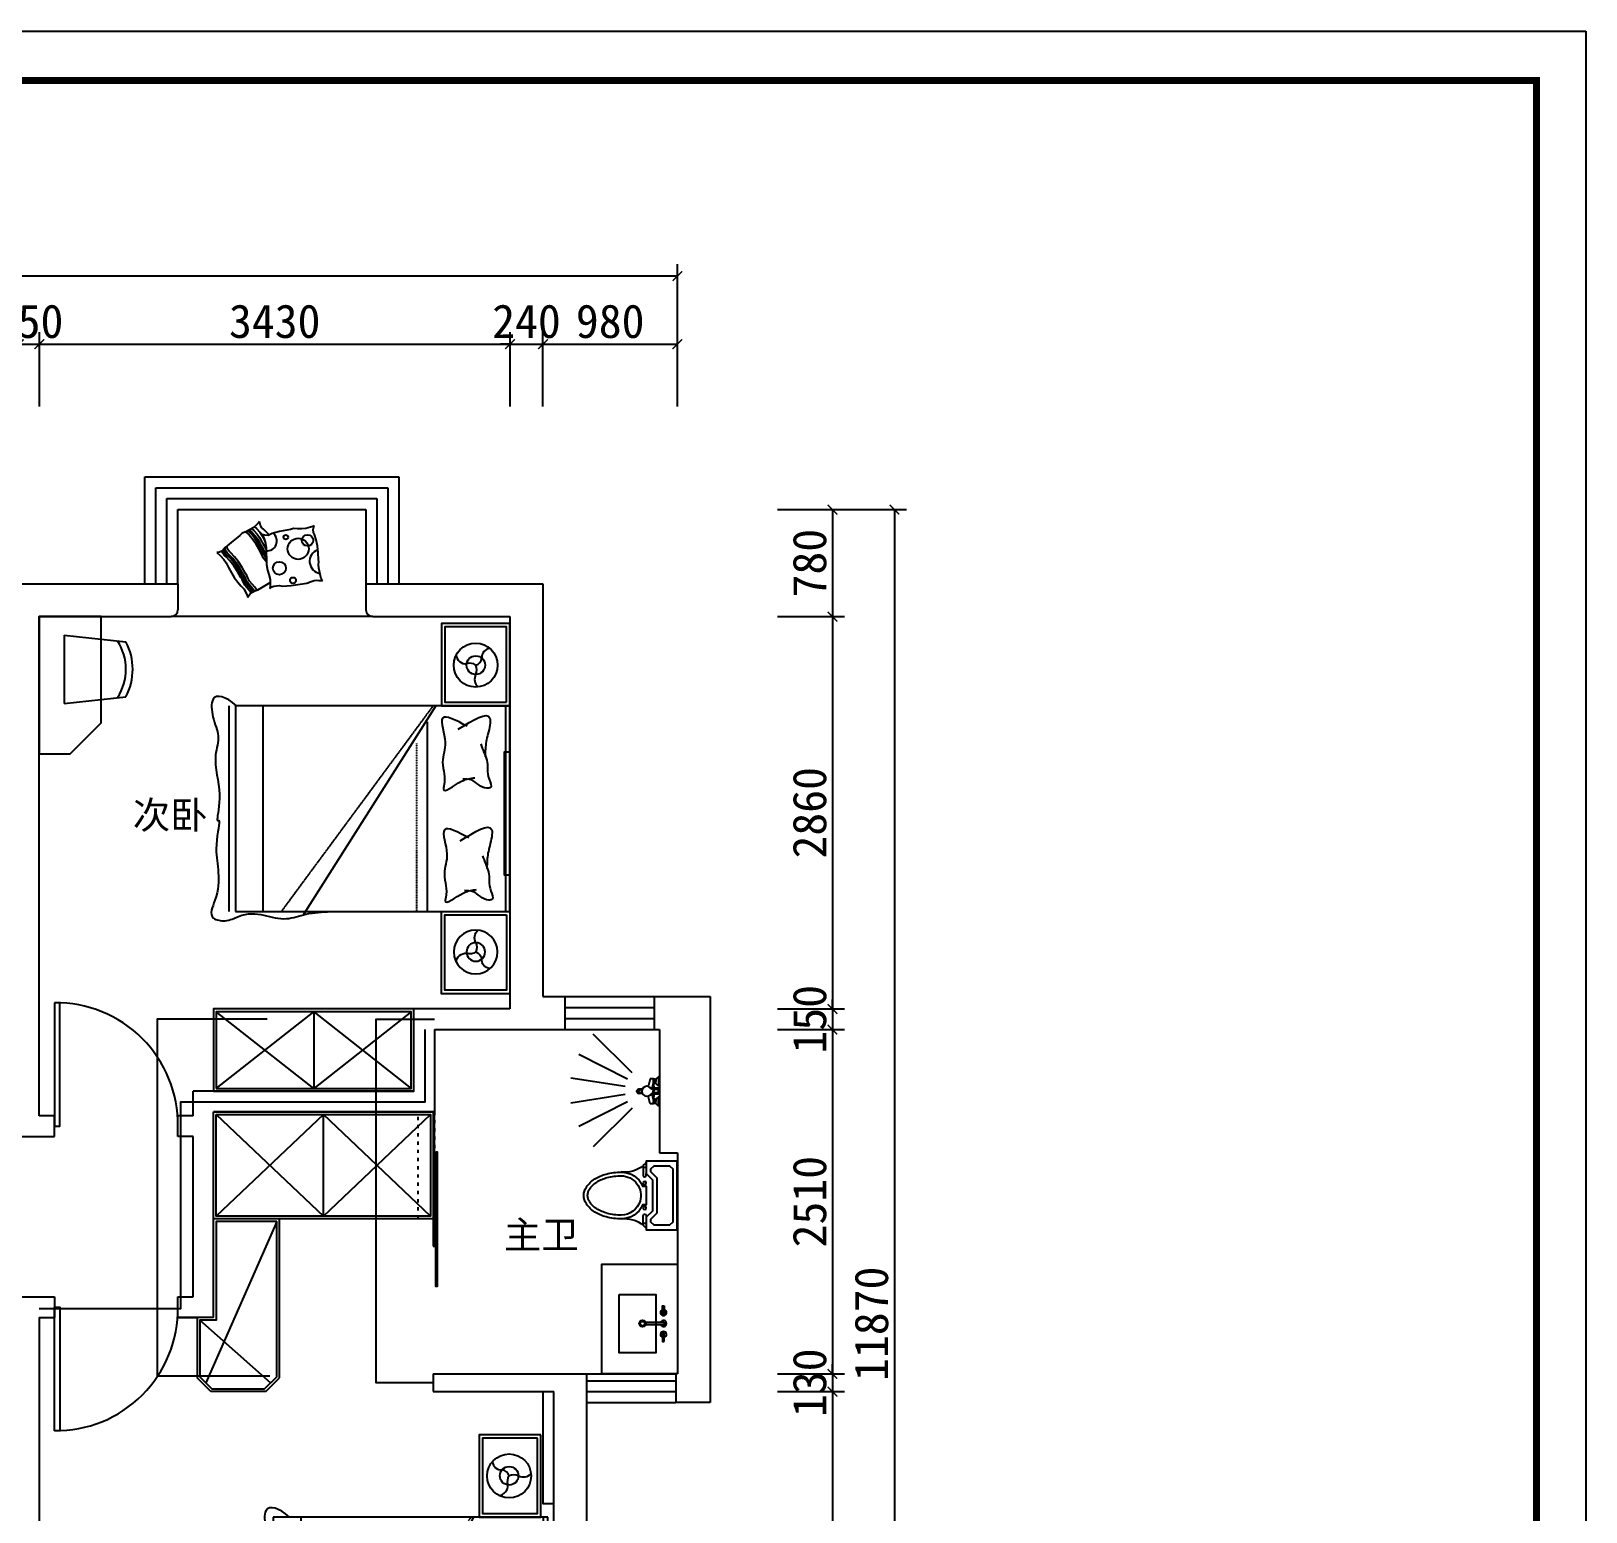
# Model space of a CAD drawing. Header units: millimetres. Extents: x 37084 to 115666, y -52331 to -28581.
# Drawn here: x 104335 to 115666, y -40691 to -29895 of the extents above; entities that cross this region are included whole.
import ezdxf

# ---------------------------------------------------------------- set-up
doc = ezdxf.new("R2010")
doc.units = ezdxf.units.MM
doc.linetypes.add('1200', pattern=[30, 12, -18])
doc.linetypes.add('DASHED2', pattern=[0.375, 0.25, -0.125])
for name, color, linetype in [('0-01图框模板说明', 2, 'Continuous'), ('0-02图框细线', 136, 'Continuous'), ('IDS-FIXT', 31, 'Continuous'), ('JP-洁具灶具', 2, 'Continuous'), ('JP-活动家具', 1, 'Continuous'), ('JP-高位家具', 1, 'Continuous'), ('家具内线', 8, 'Continuous'), ('家具外线', 4, 'Continuous')]:
    doc.layers.add(name, color=color, linetype=linetype)
doc.styles.get("Standard").update_dxf_attribs({"font": ''})
doc.styles.get('Standard').set_extended_font_data('SimSun')
doc.dimstyles.new('ISO-25', dxfattribs={"dimscale": 70, "dimtxt": 3.5, "dimasz": 1, "dimexe": 1.25, "dimexo": 0.625, "dimtad": 1, "dimdec": 0, "dimtxsty": 'Standard', "dimblk": 'ARCHTICK', "dimcen": 2.5, "dimclrd": 3, "dimclre": 3, "dimclrt": 2, "dimadec": 0, "dimazin": 0, "dimtfac": 1, "dimtdec": 0, "dimtix": 1, "dimtmove": 2, "dimatfit": 3, "dimfxl": 0, "dimarcsym": 0})

# ---------------------------------------------------------------- blocks, each defined once
blk = doc.blocks.new('_ArchTick')
at = {"color": 0, "linetype": 'ByBlock', "const_width": 0.15}
blk.add_lwpolyline([(-0.5, -0.5), (0.5, 0.5)], dxfattribs=at)
blk = doc.blocks.new('*D88')
at = {"color": 3, "lineweight": -2}
for p, q in [((104245, -32178), (104175, -32178)), ((104245, -32632), (104245, -32091)), ((104245, -32178), (104395, -32178)), ((104395, -32632), (104395, -32091)), ((104395, -32178), (104465, -32178))]:
    blk.add_line(p, q, dxfattribs=at)
at = {"layer": 'Defpoints', "color": 0}
for p in [(104395, -32178), (104245, -32676), (104395, -32676)]:
    blk.add_point(p, dxfattribs=at)
at = {"color": 3, "lineweight": -2, "xscale": 70, "yscale": 70, "zscale": 70}
blk.add_blockref('_ArchTick', (104245, -32178), dxfattribs=at)
at = {"color": 3, "lineweight": -2, "xscale": 70, "yscale": 70, "zscale": 70, "rotation": 180}
blk.add_blockref('_ArchTick', (104395, -32178), dxfattribs=at)
at = {"color": 2, "insert": (104320, -32012), "char_height": 245, "attachment_point": 5}
blk.add_mtext('150', dxfattribs=at)
blk = doc.blocks.new('*D89')
at = {"color": 3, "lineweight": -2}
for p, q in [((104395, -32632), (104395, -32091)), ((104395, -32178), (107825, -32178)), ((107825, -32632), (107825, -32091))]:
    blk.add_line(p, q, dxfattribs=at)
at = {"layer": 'Defpoints', "color": 0}
for p in [(107825, -32178), (104395, -32676), (107825, -32676)]:
    blk.add_point(p, dxfattribs=at)
at = {"color": 3, "lineweight": -2, "xscale": 70, "yscale": 70, "zscale": 70, "rotation": 180}
blk.add_blockref('_ArchTick', (104395, -32178), dxfattribs=at)
at = {"color": 3, "lineweight": -2, "xscale": 70, "yscale": 70, "zscale": 70}
blk.add_blockref('_ArchTick', (107825, -32178), dxfattribs=at)
at = {"color": 2, "insert": (106110, -32012), "char_height": 245, "attachment_point": 5}
blk.add_mtext('3430', dxfattribs=at)
blk = doc.blocks.new('*D90')
at = {"color": 3, "lineweight": -2}
for p, q in [((107825, -32178), (107755, -32178)), ((107825, -32632), (107825, -32091)), ((107825, -32178), (108065, -32178)), ((108065, -32632), (108065, -32091)), ((108065, -32178), (108135, -32178))]:
    blk.add_line(p, q, dxfattribs=at)
at = {"layer": 'Defpoints', "color": 0}
for p in [(108065, -32178), (107825, -32676), (108065, -32676)]:
    blk.add_point(p, dxfattribs=at)
at = {"color": 3, "lineweight": -2, "xscale": 70, "yscale": 70, "zscale": 70}
blk.add_blockref('_ArchTick', (107825, -32178), dxfattribs=at)
at = {"color": 3, "lineweight": -2, "xscale": 70, "yscale": 70, "zscale": 70, "rotation": 180}
blk.add_blockref('_ArchTick', (108065, -32178), dxfattribs=at)
at = {"color": 2, "insert": (107945, -32012), "char_height": 245, "attachment_point": 5}
blk.add_mtext('240', dxfattribs=at)
blk = doc.blocks.new('*D91')
at = {"color": 3, "lineweight": -2}
for p, q in [((108065, -32632), (108065, -32091)), ((108065, -32178), (109045, -32178)), ((109045, -32632), (109045, -32091))]:
    blk.add_line(p, q, dxfattribs=at)
at = {"layer": 'Defpoints', "color": 0}
for p in [(109045, -32178), (108065, -32676), (109045, -32676)]:
    blk.add_point(p, dxfattribs=at)
at = {"color": 3, "lineweight": -2, "xscale": 70, "yscale": 70, "zscale": 70, "rotation": 180}
blk.add_blockref('_ArchTick', (108065, -32178), dxfattribs=at)
at = {"color": 3, "lineweight": -2, "xscale": 70, "yscale": 70, "zscale": 70}
blk.add_blockref('_ArchTick', (109045, -32178), dxfattribs=at)
at = {"color": 2, "insert": (108555, -32012), "char_height": 245, "attachment_point": 5}
blk.add_mtext('980', dxfattribs=at)
blk = doc.blocks.new('*D92')
at = {"color": 3, "lineweight": -2}
for p, q in [((92395, -32632), (92395, -31594)), ((109045, -32632), (109045, -31594)), ((109045, -31681), (92395, -31681))]:
    blk.add_line(p, q, dxfattribs=at)
at = {"layer": 'Defpoints', "color": 0}
for p in [(92395, -31681), (92395, -32676), (109045, -32676)]:
    blk.add_point(p, dxfattribs=at)
at = {"color": 3, "lineweight": -2, "xscale": 70, "yscale": 70, "zscale": 70, "rotation": 180}
blk.add_blockref('_ArchTick', (92395, -31681), dxfattribs=at)
at = {"color": 3, "lineweight": -2, "xscale": 70, "yscale": 70, "zscale": 70}
blk.add_blockref('_ArchTick', (109045, -31681), dxfattribs=at)
at = {"color": 2, "insert": (100720, -31515), "char_height": 245, "attachment_point": 5}
blk.add_mtext('16650', dxfattribs=at)
blk = doc.blocks.new('*D93')
at = {"color": 3, "lineweight": -2}
for p, q in [((109774, -33384), (110263, -33384)), ((110175, -33384), (110175, -34164)), ((109774, -34164), (110263, -34164))]:
    blk.add_line(p, q, dxfattribs=at)
at = {"layer": 'Defpoints', "color": 0}
for p in [(109730, -33384), (109730, -34164), (110175, -34164)]:
    blk.add_point(p, dxfattribs=at)
at = {"color": 3, "lineweight": -2, "xscale": 70, "yscale": 70, "zscale": 70}
for p, rotation in [((110175, -33384), 90), ((110175, -34164), 270)]:
    blk.add_blockref('_ArchTick', p, dxfattribs=dict(at, rotation=rotation))
at = {"color": 2, "insert": (110009, -33774), "char_height": 245, "attachment_point": 5, "rotation": 90}
blk.add_mtext('780', dxfattribs=at)
blk = doc.blocks.new('*D94')
at = {"color": 3, "lineweight": -2}
for p, q in [((109774, -34164), (110263, -34164)), ((110175, -34164), (110175, -37024)), ((109774, -37024), (110263, -37024))]:
    blk.add_line(p, q, dxfattribs=at)
at = {"layer": 'Defpoints', "color": 0}
for p in [(109730, -34164), (109730, -37024), (110175, -37024)]:
    blk.add_point(p, dxfattribs=at)
at = {"color": 3, "lineweight": -2, "xscale": 70, "yscale": 70, "zscale": 70}
for p, rotation in [((110175, -34164), 90), ((110175, -37024), 270)]:
    blk.add_blockref('_ArchTick', p, dxfattribs=dict(at, rotation=rotation))
at = {"color": 2, "insert": (110009, -35594), "char_height": 245, "attachment_point": 5, "rotation": 90}
blk.add_mtext('2860', dxfattribs=at)
blk = doc.blocks.new('*D95')
at = {"color": 3, "lineweight": -2}
for p, q in [((109774, -37024), (110263, -37024)), ((110175, -37024), (110175, -36954)), ((110175, -37024), (110175, -37174)), ((109774, -37174), (110263, -37174)), ((110175, -37174), (110175, -37244))]:
    blk.add_line(p, q, dxfattribs=at)
at = {"layer": 'Defpoints', "color": 0}
for p in [(109730, -37024), (109730, -37174), (110175, -37174)]:
    blk.add_point(p, dxfattribs=at)
at = {"color": 3, "lineweight": -2, "xscale": 70, "yscale": 70, "zscale": 70}
for p, rotation in [((110175, -37024), 270), ((110175, -37174), 90)]:
    blk.add_blockref('_ArchTick', p, dxfattribs=dict(at, rotation=rotation))
at = {"color": 2, "insert": (110009, -37099), "char_height": 245, "attachment_point": 5, "rotation": 90}
blk.add_mtext('150', dxfattribs=at)
blk = doc.blocks.new('*D96')
at = {"color": 3, "lineweight": -2}
for p, q in [((109774, -37174), (110263, -37174)), ((110175, -37174), (110175, -39684)), ((109774, -39684), (110263, -39684))]:
    blk.add_line(p, q, dxfattribs=at)
at = {"layer": 'Defpoints', "color": 0}
for p in [(109730, -37174), (109730, -39684), (110175, -39684)]:
    blk.add_point(p, dxfattribs=at)
at = {"color": 3, "lineweight": -2, "xscale": 70, "yscale": 70, "zscale": 70}
for p, rotation in [((110175, -37174), 90), ((110175, -39684), 270)]:
    blk.add_blockref('_ArchTick', p, dxfattribs=dict(at, rotation=rotation))
at = {"color": 2, "insert": (110009, -38429), "char_height": 245, "attachment_point": 5, "rotation": 90}
blk.add_mtext('2510', dxfattribs=at)
blk = doc.blocks.new('*D97')
at = {"color": 3, "lineweight": -2}
for p, q in [((110175, -39684), (110175, -39614)), ((109774, -39684), (110263, -39684)), ((110175, -39684), (110175, -39814)), ((109774, -39814), (110263, -39814)), ((110175, -39814), (110175, -39884))]:
    blk.add_line(p, q, dxfattribs=at)
at = {"layer": 'Defpoints', "color": 0}
for p in [(109730, -39684), (109730, -39814), (110175, -39814)]:
    blk.add_point(p, dxfattribs=at)
at = {"color": 3, "lineweight": -2, "xscale": 70, "yscale": 70, "zscale": 70}
for p, rotation in [((110175, -39684), 270), ((110175, -39814), 90)]:
    blk.add_blockref('_ArchTick', p, dxfattribs=dict(at, rotation=rotation))
at = {"color": 2, "insert": (110009, -39749), "char_height": 245, "attachment_point": 5, "rotation": 90}
blk.add_mtext('130', dxfattribs=at)
blk = doc.blocks.new('*D98')
at = {"color": 3, "lineweight": -2}
for p, q in [((109774, -39814), (110263, -39814)), ((110175, -39814), (110175, -44434)), ((109774, -44434), (110263, -44434))]:
    blk.add_line(p, q, dxfattribs=at)
at = {"layer": 'Defpoints', "color": 0}
for p in [(109730, -39814), (109730, -44434), (110175, -44434)]:
    blk.add_point(p, dxfattribs=at)
at = {"color": 3, "lineweight": -2, "xscale": 70, "yscale": 70, "zscale": 70}
for p, rotation in [((110175, -39814), 90), ((110175, -44434), 270)]:
    blk.add_blockref('_ArchTick', p, dxfattribs=dict(at, rotation=rotation))
at = {"color": 2, "insert": (110009, -42124), "char_height": 245, "attachment_point": 5, "rotation": 90}
blk.add_mtext('4620', dxfattribs=at)
blk = doc.blocks.new('*D100')
at = {"color": 3, "lineweight": -2}
for p, q in [((109774, -33384), (110714, -33384)), ((110626, -33384), (110626, -45254)), ((109774, -45254), (110714, -45254))]:
    blk.add_line(p, q, dxfattribs=at)
at = {"layer": 'Defpoints', "color": 0}
for p in [(109730, -33384), (109730, -45254), (110626, -45254)]:
    blk.add_point(p, dxfattribs=at)
at = {"color": 3, "lineweight": -2, "xscale": 70, "yscale": 70, "zscale": 70}
for p, rotation in [((110626, -33384), 90), ((110626, -45254), 270)]:
    blk.add_blockref('_ArchTick', p, dxfattribs=dict(at, rotation=rotation))
at = {"color": 2, "insert": (110460, -39319), "char_height": 245, "attachment_point": 5, "rotation": 90}
blk.add_mtext('11870', dxfattribs=at)
blk = doc.blocks.new('WERWW')
at = {"color": 1}
for points in [[(50095, 16268), (49868, 16268), (49823, 16223), (49732, 16223), (49732, 16450), (50232, 16450), (50232, 16223), (50141, 16223)], [(49788, 16416), (49766, 16393), (49766, 16280), (49788, 16257), (49808, 16257), (49854, 16302), (50109, 16302), (50155, 16257), (50175, 16257), (50198, 16280), (50198, 16393), (50175, 16416)]]:
    blk.add_lwpolyline(points, close=True, dxfattribs=at)
for points in [[(49777, 16223), (49777, 16200), (49834, 16200, 1), (49834, 16223), (49823, 16223)], [(50186, 16200), (50186, 16200), (50129, 16200, -1), (50129, 16223), (50141, 16223)]]:
    blk.add_lwpolyline(points, format="xyb", dxfattribs=at)
for points in [[(50050, 16200), (50050, 16223), (49913, 16223), (49913, 16200)], [(50186, 16223), (50186, 16200)]]:
    blk.add_lwpolyline(points, dxfattribs=at)
at = {"color": 2}
blk.add_lwpolyline([(49913, 16200), (49913, 16197, 0.298217), (49811, 16041, 0.063415), (49825, 15932, 0.076468), (49861, 15848, 0.107136), (49921, 15787, 0.147373), (49982, 15768, 0.147373), (50042, 15787, 0.107136), (50102, 15848, 0.076468), (50138, 15932, 0.063415), (50152, 16041, 0.298217), (50050, 16197), (50050, 16200)], format="xyb", dxfattribs=at)
at = {"color": 1}
for centre in [(49891, 16212), (50073, 16212)]:
    blk.add_circle(centre, 11.4, dxfattribs=at)
for centre, radius, start, end in [((49609, 16069), 204, 39.9797, 48.911), ((50355, 16069), 204, 131.089, 140.0203), ((49982, 16041), 143, 106.6015, 180), ((49982, 16041), 143, 0, 106.6015), ((50246, 16041), 408, 180, 194.5142), ((49717, 16041), 408, 345.4858, 360), ((50116, 16007), 273, 194.5142, 212.0054), ((49848, 16007), 273, 327.9946, 345.4858), ((50033, 15956), 176, 212.0054, 236.4659), ((49982, 15878), 82.2, 236.4659, 269.9999), ((49982, 15878), 82.2, 270.0001, 303.5341), ((49930, 15956), 176, 303.5341, 327.9946)]:
    blk.add_arc(centre, radius, start, end, dxfattribs=at)
at = {"color": 2}
for centre, start, end in [((49609, 16069), 352.2011, 39.9797), ((50355, 16069), 140.0203, 187.7989)]:
    blk.add_arc(centre, 204, start, end, dxfattribs=at)
blk = doc.blocks.new('OKKO')
at = {"layer": 'JP-活动家具', "color": 2}
blk.add_lwpolyline([(98180, 1097), (98180, 1697), (97680, 1697), (97680, 1097)], close=True, dxfattribs=at)
at = {"layer": 'JP-活动家具', "color": 1}
blk.add_lwpolyline([(98155, 1122), (98155, 1672), (97705, 1672), (97705, 1122)], close=True, dxfattribs=at)
at = {"layer": 'JP-活动家具', "color": 3}
blk.add_circle((97930, 1393), 160, dxfattribs=at)
at = {"layer": 'JP-活动家具', "color": 1}
blk.add_circle((97931, 1393), 67.5, dxfattribs=at)
for centre, radius, start, end in [((98039, 1449), 65, 94.5472, 184.0046), ((97859, 1473), 70.8, 184.3234, 274.4208), ((97889, 1337), 69.8, 52.7692, 110.655), ((97906, 1458), 70.2, 291.5496, 349.0602), ((97852, 1359), 86, 336.8898, 23.1102), ((98003, 1292), 80.7, 155.5061, 225.9952)]:
    blk.add_arc(centre, radius, start, end, dxfattribs=at)
blk = doc.blocks.new('rgdfc')
blk.add_line((48362, -14156), (47812, -14156))
at = {"color": 2, "ltscale": 1000}
for p, q in [((49812, -14156), (47812, -14156)), ((47812, -14156), (47812, -15656)), ((48412, -14156), (48412, -15538)), ((49812, -15656), (49812, -14156)), ((47812, -15656), (49812, -15656))]:
    blk.add_line(p, q, dxfattribs=at)
at = {"color": 1, "ltscale": 1000}
for p, q in [((47842, -14156), (47842, -15656)), ((48352, -15656), (49316, -14135))]:
    blk.add_line(p, q, dxfattribs=at)
at = {"color": 8, "linetype": 'DASHED2', "ltscale": 0.5}
for p, q in [((48372, -15656), (49479, -14156)), ((48492, -14156), (48492, -15381))]:
    blk.add_line(p, q, dxfattribs=at)
at = {"color": 8, "ltscale": 1000}
for p, q in [((49612, -15656), (49612, -14156)), ((49862, -15656), (49862, -14156))]:
    blk.add_line(p, q, dxfattribs=at)
at = {"color": 3}
blk.add_lwpolyline([(47812, -14420), (47852, -14420), (47852, -15320), (47812, -15320)], close=True, dxfattribs=at)
at = {"color": 2, "ltscale": 1000}
blk.add_open_spline([(49805, -15656), (49884, -15726), (50001, -15755), (49979, -15545), (49920, -15438), (49985, -15247), (49903, -15028), (49962, -14784), (49912, -14856), (49985, -14573), (49895, -14355), (50021, -14108), (49878, -14077), (49676, -14190), (49511, -14065), (49286, -14147), (49180, -14153), (49120, -14156)], degree=3, knots=[0, 0, 0, 0, 140.356688, 240.855445, 374.272085, 514.628774, 800.960617, 1037.309606, 1234.977718, 1501.883052, 1872.056655, 1990.732643, 2052.345442, 2125.407537, 2467.000811, 2608.004871, 2786.638856, 2786.638856, 2786.638856, 2786.638856], dxfattribs=at)
at = {"color": 1, "ltscale": 1000}
for points, knots in [([(48012, -14563), (48005, -14543), (47991, -14503), (47952, -14419), (47977, -14342), (47922, -14244), (48009, -14232), (48055, -14307), (48121, -14308), (48143, -14308)], [0, 0, 0, 0, 70.314327, 132.712823, 281.06886, 345.030234, 373.143701, 508.899423, 574.349148, 574.349148, 574.349148, 574.349148]), ([(48112, -14692), (48191, -14735), (48345, -14818), (48260, -14603), (48279, -14504), (48297, -14426), (48275, -14344), (48274, -14282), (48298, -14188), (48154, -14307), (48084, -14313), (48055, -14316)], [0, 0, 0, 0, 197.98522, 383.798459, 461.536852, 537.063609, 629.138715, 719.341985, 744.183766, 895.041347, 1000.692483, 1000.692483, 1000.692483, 1000.692483]), ([(48176, -14671), (48069, -14737), (47911, -14834), (47955, -14652), (47978, -14564), (47979, -14507), (47980, -14470)], [0, 0, 0, 0, 257.192142, 380.388355, 440.188761, 557.045341, 557.045341, 557.045341, 557.045341]), ([(48025, -15378), (48018, -15357), (48004, -15318), (47965, -15234), (47990, -15156), (47935, -15059), (48022, -15047), (48068, -15122), (48134, -15122), (48156, -15122)], [0, 0, 0, 0, 70.314327, 132.712823, 281.06886, 345.030234, 373.143701, 508.899423, 574.349148, 574.349148, 574.349148, 574.349148]), ([(48125, -15507), (48204, -15549), (48358, -15632), (48273, -15418), (48292, -15318), (48310, -15240), (48288, -15159), (48287, -15096), (48311, -15003), (48167, -15121), (48097, -15128), (48068, -15131)], [0, 0, 0, 0, 197.98522, 383.798459, 461.536852, 537.063609, 629.138715, 719.341985, 744.183766, 895.041347, 1000.692483, 1000.692483, 1000.692483, 1000.692483]), ([(48189, -15486), (48082, -15551), (47924, -15649), (47968, -15466), (47991, -15379), (47992, -15322), (47993, -15284)], [0, 0, 0, 0, 257.192142, 380.388355, 440.188761, 557.045341, 557.045341, 557.045341, 557.045341])]:
    blk.add_open_spline(points, degree=3, knots=knots, dxfattribs=at)
at = {"layer": 'JP-高位家具', "color": 7, "xscale": -1}
blk.add_blockref('OKKO', (145992, -15254), dxfattribs=at)
at = {"layer": 'JP-高位家具', "color": 7, "rotation": 180}
blk.add_blockref('OKKO', (145992, -14559), dxfattribs=at)
blk = doc.blocks.new('GFV85')
at = {"color": 2, "ltscale": 1000}
for p, q in [((56980, 6593), (54980, 6593)), ((54980, 6593), (54980, 4793)), ((56980, 4793), (56980, 6593)), ((56380, 4793), (56380, 6475)), ((54980, 4793), (56980, 4793))]:
    blk.add_line(p, q, dxfattribs=at)
at = {"color": 8, "ltscale": 1000}
blk.add_line((55180, 6593), (55180, 4793), dxfattribs=at)
at = {"color": 8, "linetype": 'DASHED2', "ltscale": 0.5}
for p, q in [((56420, 6593), (55290, 4762)), ((56300, 4793), (56300, 6317))]:
    blk.add_line(p, q, dxfattribs=at)
at = {"color": 1, "ltscale": 1000}
for p, q in [((56440, 6593), (55476, 4771)), ((56950, 4793), (56950, 6593))]:
    blk.add_line(p, q, dxfattribs=at)
at = {"color": 2}
for points in [[(56930, 7193), (56480, 7193), (56480, 6593), (56930, 6593)], [(56930, 4193), (56480, 4193), (56480, 4793), (56930, 4793)]]:
    blk.add_lwpolyline(points, close=True, dxfattribs=at)
at = {"color": 1}
for points in [[(56905, 7168), (56505, 7168), (56505, 6618), (56905, 6618)], [(56905, 4218), (56505, 4218), (56505, 4768), (56905, 4768)]]:
    blk.add_lwpolyline(points, close=True, dxfattribs=at)
at = {"color": 3}
blk.add_lwpolyline([(56980, 5057), (56940, 5057), (56940, 6256), (56980, 6256)], close=True, dxfattribs=at)
for centre in [(56699, 6893), (56699, 4493)]:
    blk.add_circle(centre, 160, dxfattribs=at)
at = {"color": 1}
for centre in [(56699, 6894), (56699, 4491)]:
    blk.add_circle(centre, 67.5, dxfattribs=at)
for centre, radius, start, end in [((56643, 7002), 65, 184.5472, 274.0046), ((56634, 6868), 70.2, 21.5496, 79.0602), ((56619, 6822), 70.8, 274.3234, 4.4208), ((56755, 6852), 69.8, 142.7692, 200.655), ((56733, 6815), 86, 66.8898, 113.1102), ((56800, 6966), 80.7, 245.5061, 315.9952), ((56619, 4563), 70.8, 355.5792, 85.6766), ((56755, 4533), 69.8, 159.345, 217.2308), ((56643, 4383), 65, 85.9954, 175.4528), ((56634, 4517), 70.2, 280.9398, 338.4504), ((56733, 4570), 86, 246.8898, 293.1102), ((56800, 4419), 80.7, 44.0048, 114.4939)]:
    blk.add_arc(centre, radius, start, end, dxfattribs=at)
at = {"color": 2, "ltscale": 1000}
blk.add_open_spline([(55099, 6593), (55020, 6663), (54902, 6692), (54924, 6482), (54983, 6374), (54918, 6183), (55000, 5964), (54942, 5420), (54992, 5492), (54918, 5209), (55008, 4991), (54883, 4745), (55025, 4713), (55227, 4826), (55393, 4701), (55617, 4783), (55724, 4789), (55783, 4793)], degree=3, knots=[0, 0, 0, 0, 140.356688, 240.855445, 374.272085, 514.628774, 800.960617, 1037.309606, 1234.977718, 1501.883052, 1872.056655, 1990.732643, 2052.345442, 2125.407537, 2467.000811, 2608.004871, 2786.638856, 2786.638856, 2786.638856, 2786.638856], dxfattribs=at)
at = {"color": 1, "ltscale": 1000}
for points, knots in [([(56667, 6443), (56587, 6486), (56433, 6569), (56519, 6354), (56499, 6254), (56482, 6176), (56504, 6095), (56505, 6033), (56480, 5939), (56624, 6057), (56694, 6064), (56723, 6067)], [0, 0, 0, 0, 197.98522, 383.798459, 461.536852, 537.063609, 629.138715, 719.341985, 744.183766, 895.041347, 1000.692483, 1000.692483, 1000.692483, 1000.692483]), ([(56603, 6422), (56710, 6488), (56868, 6585), (56824, 6402), (56800, 6315), (56799, 6258), (56798, 6220)], [0, 0, 0, 0, 257.192142, 380.388355, 440.188761, 557.045341, 557.045341, 557.045341, 557.045341]), ([(56767, 6314), (56774, 6293), (56787, 6254), (56827, 6170), (56802, 6093), (56857, 5995), (56770, 5983), (56724, 6058), (56658, 6058), (56636, 6058)], [0, 0, 0, 0, 70.314327, 132.712823, 281.06886, 345.030234, 373.143701, 508.899423, 574.349148, 574.349148, 574.349148, 574.349148]), ([(56616, 5877), (56723, 5943), (56881, 6040), (56837, 5858), (56813, 5770), (56812, 5713), (56811, 5675)], [0, 0, 0, 0, 257.192142, 380.388355, 440.188761, 557.045341, 557.045341, 557.045341, 557.045341]), ([(56680, 5898), (56600, 5941), (56446, 6024), (56532, 5809), (56512, 5709), (56495, 5631), (56517, 5550), (56518, 5488), (56493, 5394), (56637, 5512), (56707, 5519), (56736, 5522)], [0, 0, 0, 0, 197.98522, 383.798459, 461.536852, 537.063609, 629.138715, 719.341985, 744.183766, 895.041347, 1000.692483, 1000.692483, 1000.692483, 1000.692483]), ([(56779, 5769), (56787, 5748), (56800, 5709), (56840, 5625), (56815, 5548), (56870, 5450), (56783, 5438), (56737, 5513), (56671, 5513), (56649, 5514)], [0, 0, 0, 0, 70.314327, 132.712823, 281.06886, 345.030234, 373.143701, 508.899423, 574.349148, 574.349148, 574.349148, 574.349148]), ([(56680, 5328), (56600, 5371), (56446, 5454), (56532, 5239), (56512, 5140), (56495, 5062), (56517, 4980), (56518, 4918), (56493, 4825), (56637, 4943), (56707, 4950), (56736, 4952)], [0, 0, 0, 0, 197.98522, 383.798459, 461.536852, 537.063609, 629.138715, 719.341985, 744.183766, 895.041347, 1000.692483, 1000.692483, 1000.692483, 1000.692483]), ([(56616, 5307), (56723, 5373), (56881, 5470), (56837, 5288), (56813, 5201), (56812, 5144), (56811, 5106)], [0, 0, 0, 0, 257.192142, 380.388355, 440.188761, 557.045341, 557.045341, 557.045341, 557.045341]), ([(56779, 5200), (56787, 5179), (56800, 5139), (56840, 5055), (56815, 4978), (56870, 4880), (56783, 4868), (56737, 4944), (56671, 4944), (56649, 4944)], [0, 0, 0, 0, 70.314327, 132.712823, 281.06886, 345.030234, 373.143701, 508.899423, 574.349148, 574.349148, 574.349148, 574.349148])]:
    blk.add_open_spline(points, degree=3, knots=knots, dxfattribs=at)
blk = doc.blocks.new('A$C761A5A90')
at = {"color": 8, "ltscale": 120}
for p, q in [((-77, 233), (-258, 589)), ((-23, 251), (-86, 646)), ((34, 251), (96, 646)), ((87, 233), (269, 589)), ((-123, 200), (-405, 483)), ((133, 200), (416, 483))]:
    blk.add_line(p, q, dxfattribs=at)
at = {"layer": 'IDS-FIXT'}
for p, q in [((-20, 123), (-17, 151)), ((-19, 124), (-16, 147)), ((-14, 126), (-12, 139)), ((12, 127), (10, 139)), ((17, 125), (14, 147)), ((18, 125), (15, 151)), ((-108, 8), (-89, 27)), ((-108, 0), (-108, 8)), ((-108, 8), (-40, 8)), ((-40, 0), (-108, 0)), ((-92, 68), (-44, 81)), ((-92, 45), (-92, 68)), ((-87, 45), (-92, 45)), ((-89, 41), (-87, 43)), ((-89, 33), (-89, 41)), ((-89, 41), (-86, 41)), ((-87, 31), (-89, 33)), ((-86, 33), (-89, 33)), ((-89, 27), (-87, 27)), ((-87, 45), (-87, 43)), ((-61, 45), (-87, 45)), ((-87, 43), (-74, 43)), ((-87, 27), (-87, 31)), ((-87, 31), (-74, 31)), ((-87, 27), (-74, 27)), ((-86, 41), (-84, 43)), ((-86, 41), (-86, 33)), ((-86, 33), (-83, 31)), ((-77, 41), (-79, 43)), ((-79, 31), (-77, 33)), ((-77, 33), (-77, 41)), ((-77, 41), (-74, 41)), ((-77, 33), (-74, 33)), ((-61, 43), (-74, 43)), ((-71, 41), (-74, 41)), ((-71, 33), (-74, 33)), ((-61, 31), (-74, 31)), ((-61, 27), (-74, 27)), ((-71, 41), (-69, 43)), ((-71, 33), (-71, 41)), ((-69, 31), (-71, 33)), ((-63, 33), (-66, 31)), ((-63, 41), (-65, 43)), ((-63, 41), (-63, 33)), ((-59, 41), (-63, 41)), ((-63, 33), (-59, 33)), ((-61, 45), (-61, 43)), ((-50, 45), (-61, 45)), ((-59, 41), (-61, 43)), ((-61, 31), (-59, 33)), ((-61, 27), (-61, 31)), ((-59, 27), (-61, 27)), ((-59, 33), (-59, 41)), ((-40, 8), (-59, 27)), ((-40, 8), (-40, 0)), ((-16, 57), (-27, 70)), ((-22, 44), (-15, 44)), ((-22, 0), (-22, 44)), ((-12, 0), (-22, 0)), ((-14, 47), (-14, 51)), ((-14, 47), (0, 47)), ((-11, 6), (-14, 42)), ((-14, 42), (0, 42)), ((-9, 6), (-12, 42)), ((-12, 18), (-12, 0)), ((-11, 8), (0, 8)), ((-11, 6), (0, 6)), ((14, 47), (0, 47)), ((14, 42), (0, 42)), ((11, 8), (0, 8)), ((11, 6), (0, 6)), ((9, 6), (12, 42)), ((11, 6), (14, 42)), ((12, 18), (12, 0)), ((12, 0), (22, 0)), ((14, 47), (14, 51)), ((22, 44), (15, 44)), ((16, 57), (27, 70)), ((22, 0), (22, 44)), ((38, 8), (57, 27)), ((38, 8), (38, 0)), ((106, 8), (38, 8)), ((38, 0), (73, 0)), ((90, 68), (42, 81)), ((48, 45), (59, 45)), ((57, 41), (59, 43)), ((57, 33), (57, 41)), ((57, 41), (61, 41)), ((59, 31), (57, 33)), ((61, 33), (57, 33)), ((57, 27), (59, 27)), ((59, 45), (59, 43)), ((59, 45), (85, 45)), ((59, 43), (72, 43)), ((59, 27), (59, 31)), ((59, 31), (72, 31)), ((59, 27), (72, 27)), ((61, 41), (63, 43)), ((61, 41), (61, 33)), ((61, 33), (64, 31)), ((69, 41), (67, 43)), ((67, 31), (69, 33)), ((69, 41), (72, 41)), ((69, 33), (69, 41)), ((69, 33), (72, 33)), ((85, 43), (72, 43)), ((75, 41), (72, 41)), ((75, 33), (72, 33)), ((85, 31), (72, 31)), ((85, 27), (72, 27)), ((73, 0), (93, 0)), ((75, 41), (77, 43)), ((75, 33), (75, 41)), ((77, 31), (75, 33)), ((84, 33), (81, 31)), ((84, 41), (82, 43)), ((84, 41), (84, 33)), ((87, 41), (84, 41)), ((84, 33), (87, 33)), ((85, 45), (85, 43)), ((85, 45), (90, 45)), ((87, 41), (85, 43)), ((85, 31), (87, 33)), ((85, 27), (85, 31)), ((87, 27), (85, 27)), ((87, 33), (87, 41)), ((106, 8), (87, 27)), ((90, 45), (90, 68)), ((93, 0), (106, 0)), ((106, 0), (106, 8))]:
    blk.add_line(p, q, dxfattribs=at)
for centre, radius, start, end in [((0, 93), 36.1, 319.5542, 220.4458), ((1, 149), 18, 95.4923, 174.5077), ((1, 145), 17.5, 96.9811, 173.0189), ((2, 139), 20.4, 99.0595, 154.6803), ((-1, 137), 11, 87.2058, 172.4054), ((-3, 149), 18, 5.4923, 84.5077), ((-3, 145), 17.5, 6.9811, 83.0189), ((-4, 139), 20.4, 25.3197, 80.9405), ((0, 137), 11, 7.5946, 92.7942), ((-3, 339), 301, 257.8397, 266.4081), ((-47, 38), 11.4, 98.8068, 145.204), ((-41, -1), 46.4, 73.3881, 101.84), ((-42, 6), 44.3, 59.2774, 98.8068), ((-51, 111), 30.8, 284.3003, 301.8624), ((-31, 33), 11.7, 39.2318, 73.3881), ((-1, 66), 25.6, 172.7672, 237.1919), ((-23, 51), 8.55, 0, 40.4458), ((-10, 45), 4.75, 143.1301, 216.8699), ((0, 27), 24.2, 241.9275, 298.0725), ((23, 51), 8.55, 139.5542, 180), ((10, 45), 4.75, 323.1301, 36.8699), ((-1, 66), 25.6, 308.018, 2.6898), ((40, 6), 44.3, 81.1932, 120.7226), ((-3, 339), 301, 274.7401, 282.1603), ((29, 33), 11.7, 106.6119, 127.7119), ((39, -1), 46.4, 78.16, 106.6119), ((49, 111), 30.8, 241.6884, 255.6997), ((45, 38), 11.4, 34.796, 81.1932)]:
    blk.add_arc(centre, radius, start, end, dxfattribs=at)
blk = doc.blocks.new('941RFD')
at = {"color": 2}
for p, q in [((40964, 8550), (40841, 8550)), ((40964, 8532), (40841, 8532))]:
    blk.add_line(p, q, dxfattribs=at)
for points in [[(40643, 8754), (40909, 8754), (40909, 8328), (40643, 8328)], [(40971, 8671), (40971, 8613), (40959, 8613), (40959, 8671)], [(40971, 8411), (40971, 8469), (40959, 8469), (40959, 8411)]]:
    blk.add_lwpolyline(points, close=True, dxfattribs=at)
for radius in [24, 16]:
    blk.add_circle((40812, 8541), radius, dxfattribs=at)
for centre, radius, start, end in [((40965, 8621), 22, 105.2764, 74.7237), ((40841, 8541), 8.57, 90, 270), ((40965, 8541), 22, 202.9179, 157.0821), ((40964, 8541), 8.57, 270, 90), ((40965, 8461), 22, 285.2764, 254.7237)]:
    blk.add_arc(centre, radius, start, end, dxfattribs=at)
blk = doc.blocks.new('MK-JJ-0283')
at = {"layer": '家具内线'}
blk.add_line((-74713, 112305), (-74697, 112325), dxfattribs=at)
at = {"layer": '家具内线', "color": 1}
for p, q in [((-74697, 112325), (-74663, 112355)), ((-74679, 112299), (-74646, 112329)), ((-74663, 112355), (-74631, 112377)), ((-74646, 112329), (-74614, 112352)), ((-74631, 112377), (-74591, 112398)), ((-74631, 112313), (-74599, 112335)), ((-74614, 112352), (-74574, 112373)), ((-74599, 112335), (-74559, 112356)), ((-74589, 112321), (-74549, 112342)), ((-74574, 112373), (-74507, 112411)), ((-74573, 112308), (-74533, 112329)), ((-74559, 112356), (-74509, 112384)), ((-74549, 112342), (-74500, 112370)), ((-74533, 112329), (-74484, 112357)), ((-74509, 112384), (-74453, 112413)), ((-74500, 112370), (-74413, 112415)), ((-74484, 112357), (-74440, 112380)), ((-74440, 112380), (-74398, 112413)), ((-74134, 112326), (-74162, 112308)), ((-74695, 112281), (-74679, 112299)), ((-74683, 112260), (-74664, 112283)), ((-74675, 112245), (-74655, 112269)), ((-74666, 112225), (-74639, 112256)), ((-74664, 112283), (-74631, 112313)), ((-74655, 112269), (-74621, 112299)), ((-74639, 112256), (-74605, 112286)), ((-74621, 112299), (-74589, 112321)), ((-74605, 112286), (-74573, 112308)), ((-74341, 112194), (-74393, 112161)), ((-74287, 112224), (-74341, 112194)), ((-74274, 112206), (-74328, 112175)), ((-74260, 112195), (-74314, 112165)), ((-74269, 112237), (-74287, 112224)), ((-74256, 112218), (-74274, 112206)), ((-74247, 112245), (-74269, 112237)), ((-74242, 112208), (-74260, 112195)), ((-74235, 112226), (-74256, 112218)), ((-74232, 112194), (-74251, 112181)), ((-74218, 112262), (-74247, 112245)), ((-74220, 112216), (-74242, 112208)), ((-74205, 112243), (-74235, 112226)), ((-74211, 112202), (-74232, 112194)), ((-74191, 112233), (-74220, 112216)), ((-74162, 112308), (-74218, 112262)), ((-74182, 112219), (-74211, 112202)), ((-74149, 112289), (-74205, 112243)), ((-74135, 112279), (-74191, 112233)), ((-74125, 112265), (-74182, 112219)), ((-74126, 112305), (-74149, 112289)), ((-74118, 112290), (-74135, 112279)), ((-74109, 112276), (-74125, 112265)), ((-74510, 112060), (-74535, 112053)), ((-74497, 112041), (-74518, 112036)), ((-74489, 112074), (-74510, 112060)), ((-74476, 112056), (-74497, 112041)), ((-74474, 112091), (-74489, 112074)), ((-74462, 112045), (-74483, 112031)), ((-74461, 112073), (-74476, 112056)), ((-74440, 112125), (-74474, 112091)), ((-74447, 112062), (-74462, 112045)), ((-74427, 112107), (-74461, 112073)), ((-74438, 112048), (-74453, 112031)), ((-74413, 112096), (-74447, 112062)), ((-74393, 112161), (-74440, 112125)), ((-74403, 112082), (-74438, 112048)), ((-74380, 112143), (-74427, 112107)), ((-74366, 112132), (-74413, 112096)), ((-74357, 112118), (-74403, 112082)), ((-74328, 112175), (-74380, 112143)), ((-74314, 112165), (-74366, 112132)), ((-74305, 112151), (-74357, 112118)), ((-74251, 112181), (-74305, 112151)), ((-74483, 112031), (-74505, 112025)), ((-74473, 112017), (-74492, 112012)), ((-74453, 112031), (-74473, 112017))]:
    blk.add_line(p, q, dxfattribs=at)
for centre, radius in [((-74589, 112789), 51.4), ((-74512, 112704), 96.3), ((-74618, 112591), 20.5), ((-74224, 112657), 27.1), ((-74335, 112533), 59.5)]:
    blk.add_circle(centre, radius, dxfattribs=at)
for centre, radius, start, end in [((-74397, 112918), 110, 198.217, 352.0029), ((-74584, 112419), 90.5, 355.2489, 140.3186)]:
    blk.add_arc(centre, radius, start, end, dxfattribs=at)
at = {"layer": '家具外线', "color": 2}
for p, q in [((-74393, 112893), (-74415, 112889)), ((-74370, 112890), (-74393, 112893)), ((-74336, 112892), (-74370, 112890)), ((-74265, 112908), (-74336, 112892)), ((-74240, 112912), (-74265, 112908)), ((-74220, 112926), (-74240, 112912)), ((-74225, 112869), (-74223, 112891)), ((-74223, 112891), (-74222, 112903)), ((-74222, 112903), (-74220, 112926)), ((-74687, 112842), (-74725, 112851)), ((-74725, 112851), (-74715, 112838)), ((-74715, 112838), (-74709, 112816)), ((-74709, 112816), (-74697, 112773)), ((-74697, 112773), (-74695, 112736)), ((-74662, 112845), (-74687, 112842)), ((-74641, 112854), (-74662, 112845)), ((-74595, 112869), (-74641, 112854)), ((-74538, 112880), (-74595, 112869)), ((-74476, 112886), (-74538, 112880)), ((-74415, 112889), (-74476, 112886)), ((-74223, 112849), (-74225, 112869)), ((-74213, 112822), (-74223, 112849)), ((-74179, 112641), (-74199, 112782)), ((-74695, 112697), (-74698, 112662)), ((-74698, 112662), (-74688, 112633)), ((-74695, 112736), (-74695, 112697)), ((-74688, 112633), (-74669, 112534)), ((-74669, 112534), (-74650, 112466)), ((-74650, 112466), (-74634, 112431)), ((-74177, 112531), (-74173, 112560)), ((-74176, 112506), (-74177, 112531)), ((-74173, 112560), (-74176, 112602)), ((-74173, 112481), (-74176, 112506)), ((-74725, 112360), (-74762, 112351)), ((-74762, 112351), (-74748, 112344)), ((-74748, 112344), (-74733, 112327)), ((-74733, 112327), (-74702, 112294)), ((-74704, 112374), (-74725, 112360)), ((-74689, 112392), (-74704, 112374)), ((-74639, 112441), (-74689, 112392)), ((-74635, 112400), (-74643, 112376)), ((-74643, 112376), (-74603, 112393)), ((-74634, 112431), (-74635, 112400)), ((-74603, 112393), (-74560, 112405)), ((-74560, 112405), (-74521, 112411)), ((-74521, 112411), (-74476, 112412)), ((-74476, 112412), (-74419, 112415)), ((-74419, 112415), (-74369, 112416)), ((-74369, 112416), (-74317, 112426)), ((-74317, 112426), (-74277, 112437)), ((-74277, 112437), (-74233, 112449)), ((-74233, 112449), (-74196, 112449)), ((-74160, 112374), (-74204, 112449)), ((-74196, 112449), (-74174, 112449)), ((-74174, 112449), (-74150, 112446)), ((-74150, 112446), (-74165, 112465)), ((-74138, 112337), (-74160, 112374)), ((-74129, 112310), (-74138, 112337)), ((-74702, 112294), (-74684, 112262)), ((-74684, 112262), (-74666, 112227)), ((-74666, 112227), (-74654, 112194)), ((-74654, 112194), (-74632, 112172)), ((-74176, 112182), (-74143, 112212)), ((-74143, 112212), (-74110, 112228)), ((-74117, 112287), (-74129, 112310)), ((-74103, 112267), (-74117, 112287)), ((-74110, 112228), (-74090, 112238)), ((-74089, 112256), (-74103, 112267)), ((-74090, 112238), (-74067, 112246)), ((-74067, 112246), (-74089, 112256)), ((-74632, 112172), (-74570, 112093)), ((-74570, 112093), (-74523, 112040)), ((-74415, 112026), (-74383, 112049)), ((-74383, 112049), (-74343, 112069)), ((-74343, 112069), (-74294, 112098)), ((-74294, 112098), (-74250, 112121)), ((-74250, 112121), (-74208, 112153)), ((-74208, 112153), (-74176, 112182)), ((-74523, 112040), (-74494, 112016)), ((-74494, 112016), (-74481, 111988)), ((-74481, 111988), (-74477, 111963)), ((-74477, 111963), (-74449, 111996)), ((-74449, 111996), (-74415, 112026))]:
    blk.add_line(p, q, dxfattribs=at)
at = {"layer": '家具外线'}
for p, q in [((-74199, 112782), (-74213, 112822)), ((-74176, 112602), (-74179, 112641)), ((-74165, 112465), (-74173, 112481))]:
    blk.add_line(p, q, dxfattribs=at)
blk = doc.blocks.new('A$C56A9156F')
at = {"color": 1}
for p, q in [((-92, 491), (360, 525)), ((-92, 491), (0, 0)), ((0, 0), (433, 132))]:
    blk.add_line(p, q, dxfattribs=at)
for radius, start, end in [(375, 337.108, 44.0862), (425, 342.5246, 38.6696)]:
    blk.add_arc((28, 260), radius, start, end, dxfattribs=at)

msp = doc.modelspace()

# ---------------------------------------------------------------- linework, layer by layer
at = {"color": 251}
for p, q in [((105164.6, -33923.9), (105164.6, -33143.9)), ((105164.6, -33143.9), (107014.6, -33143.9)), ((107014.6, -33143.9), (107014.6, -33923.9)), ((105404.6, -33923.9), (105404.6, -33383.9)), ((105404.6, -33383.9), (106774.6, -33383.9)), ((106774.6, -33383.9), (106774.6, -33923.9)), ((106824.6, -34163.9), (105354.6, -34163.9)), ((108224.6, -36933.9), (108874.6, -36933.9)), ((108224.6, -37173.9), (108874.6, -37173.9)), ((108384.6, -39683.9), (109034.6, -39683.9)), ((108384.6, -39893.9), (109034.6, -39893.9))]:
    msp.add_line(p, q, dxfattribs=at)
at = {"color": 4}
for p, q in [((105244.6, -33923.9), (105244.6, -33223.9)), ((105244.6, -33223.9), (106934.6, -33223.9)), ((105324.6, -33923.9), (105324.6, -33303.9)), ((105324.6, -33303.9), (106854.6, -33303.9)), ((106854.6, -33303.9), (106854.6, -33923.9)), ((106934.6, -33223.9), (106934.6, -33923.9)), ((108224.6, -37013.9), (108874.6, -37013.9)), ((108224.6, -37093.9), (108874.6, -37093.9)), ((107264.6, -37773.9), (107264.6, -38753.9)), ((107274.6, -38753.9), (107274.6, -37773.9)), ((107264.6, -38753.9), (107274.6, -38753.9)), ((108384.6, -39733.9), (109034.6, -39733.9)), ((108384.6, -39813.9), (109034.6, -39813.9))]:
    msp.add_line(p, q, dxfattribs=at)
for p, q in [((104104.6, -33923.9), (105404.6, -33923.9)), ((105404.6, -33923.9), (105404.6, -34113.9)), ((106774.6, -33923.9), (108064.6, -33923.9)), ((106774.6, -33923.9), (106774.6, -34113.9)), ((108064.6, -33923.9), (108064.6, -36933.9)), ((104394.6, -34163.9), (105354.6, -34163.9)), ((104394.6, -37803.9), (104394.6, -34163.9)), ((106824.6, -34163.9), (107824.6, -34163.9)), ((107824.6, -34163.9), (107824.6, -37023.9)), ((108064.6, -36933.9), (108224.6, -36933.9)), ((108224.6, -36933.9), (108224.6, -37173.9)), ((108874.6, -36933.9), (109284.6, -36933.9)), ((108874.6, -36933.9), (108874.6, -37173.9)), ((109284.6, -36933.9), (109284.6, -39893.9)), ((107124.6, -37623.9), (107124.6, -37023.9)), ((107824.6, -37023.9), (107124.6, -37023.9)), ((107274.6, -37173.9), (108224.6, -37173.9)), ((108874.6, -37173.9), (108914.6, -37173.9)), ((108914.6, -37173.9), (108914.6, -37823.9)), ((104504.6, -37953.9), (104504.6, -37803.9)), ((105404.6, -37953.9), (105404.6, -37803.9)), ((105664.6, -39273.9), (105664.6, -37773.9)), ((103354.6, -37953.9), (104504.6, -37953.9)), ((105514.6, -39123.9), (105514.6, -37953.9)), ((109044.6, -38073.9), (109044.6, -39683.9)), ((104154.6, -39123.9), (104504.6, -39123.9)), ((104394.6, -39273.9), (104394.6, -44433.9)), ((107264.6, -39683.9), (108384.6, -39683.9)), ((108384.6, -43443.9), (108384.6, -39683.9)), ((109034.6, -39683.9), (109034.6, -39893.9)), ((107264.6, -39813.9), (108144.6, -39813.9)), ((108144.6, -43443.9), (108144.6, -39813.9)), ((109284.6, -39893.9), (109034.6, -39893.9))]:
    msp.add_line(p, q)
at = {"color": 1}
for p, q in [((106394.6, -37603.9), (105684.6, -37043.9)), ((105684.6, -37603.9), (106394.6, -37043.9)), ((106394.6, -37043.9), (106394.6, -37603.9)), ((107104.6, -37043.9), (106394.6, -37603.9)), ((106394.6, -37043.9), (107104.6, -37603.9)), ((106464.6, -37793.9), (105684.6, -38533.9)), ((105684.6, -37793.9), (106464.6, -38533.9)), ((107244.6, -38533.9), (106464.6, -37793.9)), ((106464.6, -38533.9), (107244.6, -37793.9)), ((106464.6, -38533.9), (106464.6, -37793.9)), ((106124.6, -38573.9), (105608.7, -39749.8)), ((106080.4, -39749.8), (105564.6, -39293.9))]:
    msp.add_line(p, q, dxfattribs=at)
at = {"color": 0}
for p, q in [((107274.6, -37173.9), (107274.6, -37773.9)), ((107124.6, -37623.9), (105514.6, -37623.9)), ((105514.6, -37803.9), (105514.6, -37623.9)), ((104504.6, -37803.9), (104394.6, -37803.9)), ((105514.6, -37803.9), (105404.6, -37803.9)), ((107274.6, -37773.9), (105664.6, -37773.9)), ((107244.6, -37773.9), (107264.6, -37773.9)), ((108914.6, -37823.9), (108914.6, -38073.9)), ((105514.6, -37953.9), (105404.6, -37953.9)), ((108914.6, -38073.9), (109044.6, -38073.9)), ((104504.6, -39123.9), (104504.6, -39273.9)), ((105404.6, -39123.9), (105514.6, -39123.9)), ((105404.6, -39273.9), (105404.6, -39123.9)), ((104394.6, -39273.9), (104504.6, -39273.9)), ((105404.6, -39273.9), (105544.6, -39273.9)), ((105664.6, -39273.9), (105404.6, -39273.9)), ((107264.6, -39683.9), (107264.6, -39813.9)), ((109044.6, -39683.9), (109034.6, -39683.9))]:
    msp.add_line(p, q, dxfattribs=at)
at = {"color": 2}
for p, q in [((106144.6, -39713.9), (106144.6, -38553.9)), ((105544.6, -39273.9), (105544.6, -39713.9)), ((105644.6, -39813.9), (105544.6, -39713.9)), ((106044.6, -39813.9), (106144.6, -39713.9)), ((106044.6, -39813.9), (105644.6, -39813.9))]:
    msp.add_line(p, q, dxfattribs=at)
msp.add_lwpolyline([(104619.6, -35163.9), (104844.6, -34938.9), (104844.6, -34163.9), (104394.6, -34163.9), (104394.6, -35163.9), (104619.6, -35163.9)], dxfattribs=at)
for points in [[(104504.6, -36978.9), (104504.6, -37878.9), (104544.6, -37878.9), (104544.6, -36978.9)], [(105664.6, -37623.9), (107124.6, -37623.9), (107124.6, -37023.9), (105664.6, -37023.9)], [(105664.6, -37773.9), (107264.6, -37773.9), (107264.6, -38553.9), (105664.6, -38553.9)], [(109044.6, -39683.9), (108494.6, -39683.9), (108494.6, -38883.9), (109044.6, -38883.9)], [(104504.6, -40098.9), (104504.6, -39198.9), (104544.6, -39198.9), (104544.6, -40098.9)]]:
    msp.add_lwpolyline(points, close=True, dxfattribs=at)
at = {"color": 1}
for points in [[(105684.6, -37603.9), (107104.6, -37603.9), (107104.6, -37043.9), (105684.6, -37043.9)], [(105684.6, -37793.9), (107244.6, -37793.9), (107244.6, -38533.9), (105684.6, -38533.9)], [(106124.6, -38573.9), (105684.6, -38573.9), (105684.6, -39293.9), (105564.6, -39293.9), (105564.6, -39705.6), (105652.9, -39793.9), (106036.3, -39793.9), (106124.6, -39705.6)]]:
    msp.add_lwpolyline(points, close=True, dxfattribs=at)
at = {"color": 0}
for points in [[(106054.6, -37099.5), (105254.6, -37099.5), (105254.6, -39698.9), (106074.6, -39698.9)], [(107264.6, -39748.9), (106849.6, -39748.9), (106849.6, -37099.5), (107274.6, -37099.5)], [(107204.5, -37173.9), (107204.5, -37704.5), (105424.6, -37704.5), (105424.6, -39211.4), (104394.6, -39211.4)], [(108064.6, -39813.9), (108064.6, -40628.9), (108144.6, -40628.9)]]:
    msp.add_lwpolyline(points, dxfattribs=at)
at = {"color": 8, "linetype": '1200', "ltscale": 2}
msp.add_lwpolyline([(107274.6, -37773.9), (107274.6, -38553.9), (107154.6, -38553.9), (107154.6, -37773.9)], dxfattribs=at)
at = {"color": 4}
msp.add_lwpolyline([(107284.6, -38066.3), (107294.7, -38066.3), (107294.7, -39046.3), (107284.6, -39046.3)], close=True, dxfattribs=at)
for centre, start, end in [((105354.6, -34113.9), 270, 0), ((106824.6, -34113.9), 180, 270)]:
    msp.add_arc(centre, 50, start, end)
at = {"color": 2}
for centre, start, end in [((104516.1, -37867.3), 359.25526, 90.74474), ((104516.1, -39210.4), 269.25526, 0.74474)]:
    msp.add_arc(centre, 888.5, start, end, dxfattribs=at)
at = {"layer": '0-01图框模板说明', "color": 2, "const_width": 52.2}
msp.add_lwpolyline([(115306.1, -30255.3), (115306.1, -50919.3), (85786.1, -50919.3), (85786.1, -30255.3)], close=True, dxfattribs=at)
at = {"layer": '0-02图框细线'}
msp.add_lwpolyline([(115666.1, -29895.3), (115666.1, -51279.3), (85426.1, -51279.3), (85426.1, -29895.3)], close=True, dxfattribs=at)

# ---------------------------------------------------------------- block references
at = {"color": 0}
for name, p, rotation in [('rgdfc', (155636.7, -50469.7), 180), ('A$C56A9156F', (104575.2, -34798.1), 349.4029080665467)]:
    msp.add_blockref(name, p, dxfattribs=dict(at, rotation=rotation))
for name, p in [('941RFD', (67978.5, -47858.7)), ('GFV85', (51119.7, -47321.4))]:
    msp.add_blockref(name, p, dxfattribs=at)
at = {"layer": 'IDS-FIXT', "rotation": 90}
msp.add_blockref('A$C761A5A90', (108914.7, -37623.9), dxfattribs=at)
at = {"layer": 'JP-洁具灶具', "xscale": -1, "rotation": 270}
msp.add_blockref('WERWW', (92594.4, -88365.5), dxfattribs=at)
at = {"layer": '家具外线', "xscale": 0.8000000000029102, "yscale": 0.8000000000029102, "zscale": 0.8, "rotation": 270}
msp.add_blockref('MK-JJ-0283', (16117.9, -93279.1), dxfattribs=at)

# ---------------------------------------------------------------- texts
at = {"char_height": 200, "attachment_point": 1}
for s, insert in [('{\\C3;次卧}', (105075.6, -35510.3)), ('{\\C3;主卫}', (107780.2, -38570.6))]:
    msp.add_mtext(s, dxfattribs=dict(at, insert=insert))

# ---------------------------------------------------------------- dimensions: what is measured, and where the dimension line sits
at = {"color": 251}
for base, p1, p2, picture, middle in [((92394.6, -31681.2), (109044.6, -32676.1), (92394.6, -32676.1), '*D92', (100719.6, -31514.9)), ((104394.6, -32178.3), (104244.6, -32676.1), (104394.6, -32676.1), '*D88', (104319.6, -32012.1)), ((107824.6, -32178.3), (104394.6, -32676.1), (107824.6, -32676.1), '*D89', (106109.6, -32012.1)), ((108064.6, -32178.3), (107824.6, -32676.1), (108064.6, -32676.1), '*D90', (107944.6, -32012.1)), ((109044.6, -32178.3), (108064.6, -32676.1), (109044.6, -32676.1), '*D91', (108554.6, -32012.1))]:
    dim = msp.add_linear_dim(base=base, p1=p1, p2=p2, dimstyle='ISO-25', dxfattribs=at)
    dim.commit()
    dim.dimension.update_dxf_attribs({"geometry": picture, "text_midpoint": middle})
for base, p1, p2, picture, middle in [((110175.4, -34163.9), (109730, -33383.9), (109730, -34163.9), '*D93', (110009.2, -33773.9)), ((110626.3, -45253.9), (109730, -33383.9), (109730, -45253.9), '*D100', (110460.1, -39318.9)), ((110175.4, -37023.9), (109730, -34163.9), (109730, -37023.9), '*D94', (110009.2, -35593.9)), ((110175.4, -37173.9), (109730, -37023.9), (109730, -37173.9), '*D95', (110009.2, -37098.9)), ((110175.4, -39683.9), (109730, -37173.9), (109730, -39683.9), '*D96', (110009.2, -38428.9)), ((110175.4, -39813.9), (109730, -39683.9), (109730, -39813.9), '*D97', (110009.2, -39748.9)), ((110175.4, -44433.9), (109730, -39813.9), (109730, -44433.9), '*D98', (110009.2, -42123.9))]:
    dim = msp.add_linear_dim(base=base, p1=p1, p2=p2, angle=270, dimstyle='ISO-25', dxfattribs=at)
    dim.commit()
    dim.dimension.update_dxf_attribs({"geometry": picture, "text_midpoint": middle})

doc.saveas('drawing.dxf')
